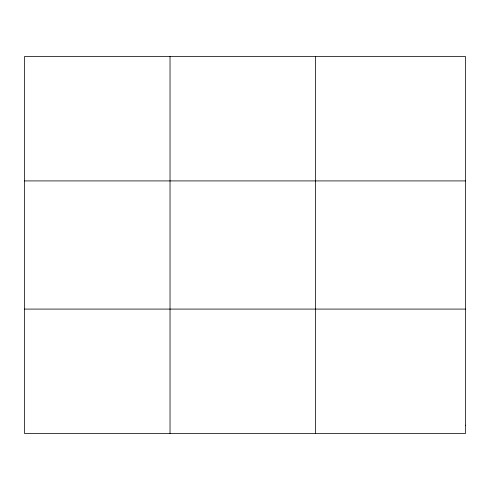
<?xml version="1.0" encoding="UTF-8"?>
<svg xmlns="http://www.w3.org/2000/svg" width="490" height="490" viewBox="0 0 490 490"><rect width="100%" height="100%" fill="white"/><g stroke="black" fill="none" stroke-linecap="round" stroke-linejoin="round"><path stroke-width="0.73" d="M170.03 433.485L170.03 56.515M315.56 433.485L315.56 56.515M24.5 180.914L465.5 180.914M24.5 309.086L465.5 309.086M465.5 425.191L465.5 433.485L24.5 433.485L24.5 56.515L465.5 56.515L465.5 425.191"/></g></svg>
